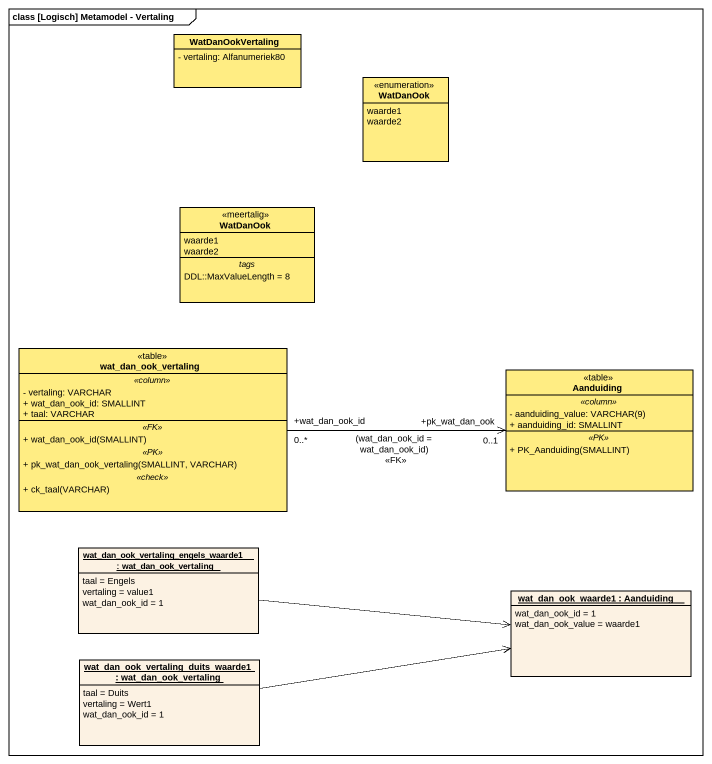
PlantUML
@startuml
mainframe class [Logisch] Metamodel - Vertaling
hide circle
hide empty members
skinparam classAttributeIconSize 0
class WatDanOokVertaling #FFED83 {
  - vertaling: Alfanumeriek80
}
enum WatDanOok #FFED83 {
  waarde1
  waarde2
}
enum "WatDanOok" as WatDanOok_2 <<meertalig>> #FFED83 {
  waarde1
  waarde2
  -- tags --
  DDL::MaxValueLength = 8
}
class wat_dan_ook_vertaling <<table>> #FFED83 {
  .. <<column>> ..
  - vertaling: VARCHAR
  + wat_dan_ook_id: SMALLINT
  + taal: VARCHAR
  .. <<FK>> ..
  + wat_dan_ook_id(SMALLINT)
  .. <<PK>> ..
  + pk_wat_dan_ook_vertaling(SMALLINT, VARCHAR)
  .. <<check>> ..
  + ck_taal(VARCHAR)
}
class Aanduiding <<table>> #FFED83 {
  .. <<column>> ..
  {field} - aanduiding_value: VARCHAR(9)
  + aanduiding_id: SMALLINT
  .. <<PK>> ..
  + PK_Aanduiding(SMALLINT)
}
object "wat_dan_ook_vertaling_engels_waarde1 : wat_dan_ook_vertaling" as wat_dan_ook_vertaling_2 {
  taal = Engels
  vertaling = value1
  wat_dan_ook_id = 1
}
object "wat_dan_ook_waarde1 : Aanduiding" as wat_dan_ook_waarde1 {
  wat_dan_ook_id = 1
  wat_dan_ook_value = waarde1
}
object "wat_dan_ook_vertaling_duits_waarde1 : wat_dan_ook_vertaling" as wat_dan_ook_vertaling_duits {
  taal = Duits
  vertaling = Wert1
  wat_dan_ook_id = 1
}
wat_dan_ook_vertaling "+wat_dan_ook_id\n0..*" -right-> "+pk_wat_dan_ook\n0..1" Aanduiding : (wat_dan_ook_id = wat_dan_ook_id)\n<<FK>>
wat_dan_ook_vertaling_2 -right-> wat_dan_ook_waarde1
wat_dan_ook_vertaling_duits -right-> wat_dan_ook_waarde1
@enduml
